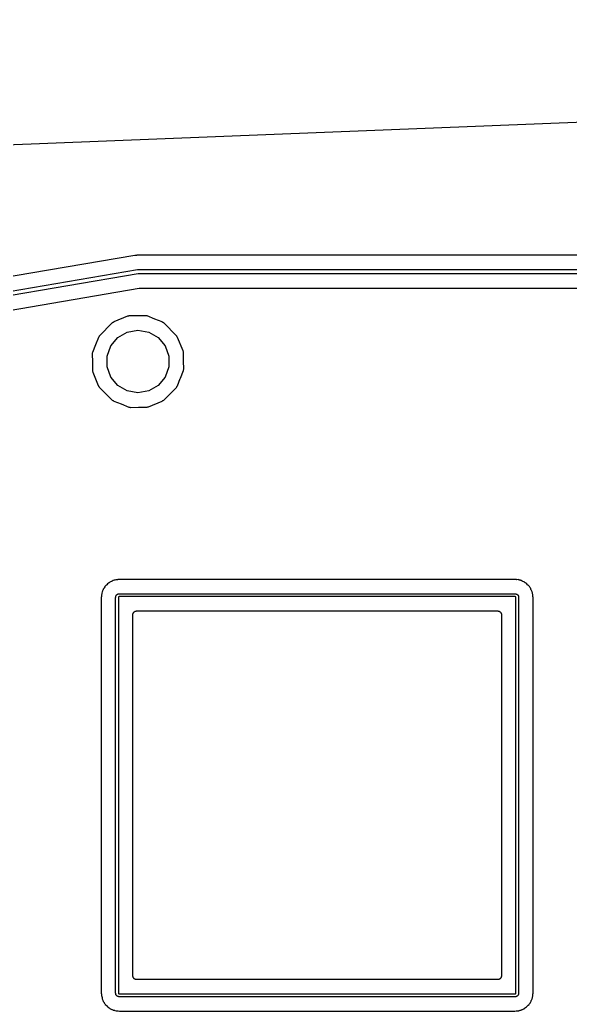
# Model space of a CAD drawing. Extents: x 63 to 223, y -147 to -32.
# Drawn here: x 112.04 to 131.46, y -66.74 to -31.76 of the extents above; entities that cross this region are included whole.
import ezdxf

# ---------------------------------------------------------------- set-up
doc = ezdxf.new("R2010")
doc.units = 0
doc.header["$MEASUREMENT"] = 0
doc.layers.add('BLACK', color=7, linetype='CONTINUOUS')

msp = doc.modelspace()

# ---------------------------------------------------------------- linework, layer by layer
at = {"layer": 'Black'}
for p, q in [((62.9877, -38.0951), (222.752, -31.7553)), ((116.094, -40.0675), (71.6688, -47.6833)), ((116.142, -40.0688), (116.094, -40.0675)), ((116.156, -40.0667), (116.142, -40.0688)), ((116.17, -40.0664), (116.156, -40.0667)), ((116.218, -40.057), (116.17, -40.0664)), ((210.807, -40.057), (116.218, -40.057)), ((71.7423, -48.1861), (116.192, -40.5661)), ((116.192, -40.5661), (116.199, -40.5661)), ((116.199, -40.5661), (116.205, -40.565)), ((116.205, -40.565), (210.82, -40.565)), ((116.211, -40.715), (71.7786, -48.332)), ((210.813, -40.715), (116.211, -40.715)), ((103.547, -43.4014), (116.244, -41.2248)), ((116.244, -41.2248), (116.255, -41.2249)), ((116.255, -41.2249), (116.265, -41.223)), ((116.265, -41.223), (210.75, -41.223)), ((115.831, -42.2183), (115.354, -42.4158)), ((115.838, -42.2181), (115.831, -42.2183)), ((115.839, -42.2181), (115.838, -42.218)), ((115.838, -42.218), (115.838, -42.2181)), ((115.86, -42.2135), (115.839, -42.2181)), ((115.881, -42.209), (115.86, -42.2135)), ((115.882, -42.2086), (115.881, -42.2087)), ((115.881, -42.2087), (115.881, -42.209)), ((115.887, -42.2067), (115.882, -42.2086)), ((116.177, -42.207), (115.887, -42.2067)), ((116.179, -42.2066), (116.177, -42.207)), ((116.182, -42.2069), (116.179, -42.2066)), ((116.472, -42.1974), (116.182, -42.2069)), ((116.477, -42.1991), (116.472, -42.1974)), ((116.477, -42.1992), (116.477, -42.1991)), ((116.478, -42.1996), (116.477, -42.1992)), ((116.499, -42.2033), (116.478, -42.1996)), ((116.52, -42.2073), (116.499, -42.2033)), ((116.521, -42.2072), (116.52, -42.2073)), ((116.521, -42.2073), (116.521, -42.2072)), ((116.526, -42.2073), (116.521, -42.2073)), ((116.795, -42.3188), (116.526, -42.2073)), ((116.797, -42.3193), (116.795, -42.3188)), ((116.799, -42.3204), (116.797, -42.3193)), ((117.057, -42.4176), (116.799, -42.3204)), ((115.295, -42.451), (114.843, -42.903)), ((115.314, -42.4433), (115.295, -42.451)), ((115.319, -42.4399), (115.314, -42.4433)), ((115.325, -42.4379), (115.319, -42.4399)), ((115.338, -42.4281), (115.325, -42.4379)), ((115.351, -42.4197), (115.338, -42.4281)), ((115.354, -42.4158), (115.351, -42.4197)), ((117.059, -42.4202), (117.057, -42.4176)), ((117.072, -42.4287), (117.059, -42.4202)), ((117.085, -42.4386), (117.072, -42.4287)), ((117.091, -42.4405), (117.085, -42.4386)), ((117.096, -42.4439), (117.091, -42.4405)), ((117.117, -42.4526), (117.096, -42.4439)), ((117.569, -42.9053), (117.117, -42.4526)), ((114.808, -42.963), (114.71, -43.2212)), ((114.81, -42.961), (114.808, -42.963)), ((114.819, -42.9476), (114.81, -42.961)), ((114.829, -42.9352), (114.819, -42.9476)), ((114.831, -42.9292), (114.829, -42.9352)), ((114.834, -42.9239), (114.831, -42.9292)), ((114.843, -42.903), (114.834, -42.9239)), ((115.249, -43.2629), (115.495, -42.9691)), ((115.495, -42.9691), (115.827, -42.7774)), ((115.827, -42.7774), (116.205, -42.7108)), ((116.205, -42.7108), (116.583, -42.7774)), ((116.583, -42.7774), (116.915, -42.9691)), ((116.915, -42.9691), (117.161, -43.2629)), ((117.577, -42.9239), (117.569, -42.9053)), ((117.58, -42.9293), (117.577, -42.9239)), ((117.582, -42.9354), (117.58, -42.9293)), ((117.592, -42.9478), (117.582, -42.9354)), ((117.6, -42.9611), (117.592, -42.9478)), ((117.604, -42.9641), (117.6, -42.9611)), ((117.802, -43.4408), (117.604, -42.9641)), ((114.709, -43.2252), (114.597, -43.4937)), ((114.71, -43.2212), (114.709, -43.2231)), ((114.709, -43.2231), (114.709, -43.2252)), ((115.118, -43.6233), (115.249, -43.2629)), ((117.161, -43.2629), (117.292, -43.6233)), ((114.589, -43.5432), (114.587, -43.5477)), ((114.587, -43.5477), (114.597, -43.8384)), ((114.59, -43.542), (114.589, -43.5426)), ((114.589, -43.5426), (114.589, -43.5432)), ((114.593, -43.5209), (114.59, -43.542)), ((114.597, -43.4999), (114.593, -43.5209)), ((114.597, -43.4937), (114.597, -43.4986)), ((114.597, -43.4986), (114.597, -43.4992)), ((114.597, -43.4992), (114.597, -43.4999)), ((115.118, -44.0067), (115.118, -43.6233)), ((117.292, -43.6233), (117.292, -44.0067)), ((117.802, -43.4477), (117.802, -43.4408)), ((117.802, -43.4484), (117.802, -43.4477)), ((117.802, -43.449), (117.802, -43.4484)), ((117.807, -43.4699), (117.802, -43.449)), ((117.811, -43.4909), (117.807, -43.4699)), ((117.811, -43.4915), (117.811, -43.4909)), ((117.811, -43.4921), (117.811, -43.4915)), ((117.813, -43.4965), (117.811, -43.4921)), ((117.813, -43.5265), (117.813, -43.4965)), ((117.813, -43.7874), (117.813, -43.5265)), ((117.813, -43.5265), (117.813, -43.5265)), ((117.813, -43.5265), (117.813, -43.5265)), ((114.597, -43.8384), (114.597, -43.8405)), ((114.597, -43.8405), (114.597, -43.8426)), ((114.597, -43.8426), (114.597, -44.1334)), ((115.249, -44.3671), (115.118, -44.0067)), ((117.292, -44.0067), (117.161, -44.3671)), ((117.813, -43.7895), (117.813, -43.7874)), ((117.813, -43.7916), (117.813, -43.7895)), ((117.823, -44.0823), (117.813, -43.7916)), ((114.597, -44.1334), (114.599, -44.1379)), ((114.599, -44.1379), (114.599, -44.1385)), ((114.599, -44.1385), (114.599, -44.1391)), ((114.599, -44.1391), (114.603, -44.1601)), ((114.603, -44.1601), (114.608, -44.181)), ((114.608, -44.181), (114.608, -44.1816)), ((114.608, -44.1816), (114.608, -44.1823)), ((114.608, -44.1823), (114.608, -44.1892)), ((114.608, -44.1892), (114.806, -44.6659)), ((115.495, -44.6609), (115.249, -44.3671)), ((117.161, -44.3671), (116.915, -44.6609)), ((117.602, -44.667), (117.7, -44.4088)), ((117.7, -44.4088), (117.701, -44.4069)), ((117.701, -44.4048), (117.813, -44.1363)), ((117.701, -44.4069), (117.701, -44.4048)), ((117.813, -44.1301), (117.817, -44.1091)), ((117.813, -44.1308), (117.813, -44.1301)), ((117.813, -44.1314), (117.813, -44.1308)), ((117.813, -44.1363), (117.813, -44.1314)), ((117.817, -44.1091), (117.82, -44.088)), ((117.82, -44.088), (117.821, -44.0874)), ((117.821, -44.0868), (117.823, -44.0823)), ((117.821, -44.0874), (117.821, -44.0868)), ((114.806, -44.6659), (114.81, -44.6689)), ((114.81, -44.6689), (114.818, -44.6822)), ((114.818, -44.6822), (114.828, -44.6946)), ((114.828, -44.6946), (114.83, -44.7007)), ((114.83, -44.7007), (114.833, -44.7061)), ((114.833, -44.7061), (114.841, -44.7247)), ((114.841, -44.7247), (115.293, -45.1774)), ((115.827, -44.8526), (115.495, -44.6609)), ((116.915, -44.6609), (116.583, -44.8526)), ((117.115, -45.179), (117.567, -44.727)), ((117.567, -44.727), (117.576, -44.7061)), ((117.576, -44.7061), (117.579, -44.7008)), ((117.579, -44.7008), (117.581, -44.6948)), ((117.581, -44.6948), (117.591, -44.6824)), ((117.591, -44.6824), (117.6, -44.669)), ((117.6, -44.669), (117.602, -44.667)), ((116.205, -44.9192), (115.827, -44.8526)), ((116.583, -44.8526), (116.205, -44.9192)), ((115.293, -45.1774), (115.314, -45.1861)), ((115.314, -45.1861), (115.319, -45.1895)), ((115.319, -45.1895), (115.325, -45.1914)), ((115.325, -45.1914), (115.338, -45.2013)), ((115.338, -45.2013), (115.351, -45.2098)), ((115.351, -45.2098), (115.353, -45.2124)), ((115.353, -45.2124), (115.611, -45.3096)), ((115.611, -45.3096), (115.613, -45.3107)), ((115.613, -45.3107), (115.615, -45.3112)), ((115.615, -45.3112), (115.884, -45.4227)), ((115.884, -45.4227), (115.889, -45.4227)), ((115.889, -45.4227), (115.889, -45.4228)), ((115.889, -45.4228), (115.89, -45.4227)), ((115.89, -45.4227), (115.911, -45.4267)), ((115.911, -45.4267), (115.932, -45.4304)), ((115.932, -45.4304), (115.933, -45.4308)), ((115.933, -45.4308), (115.933, -45.4309)), ((115.933, -45.4309), (115.938, -45.4326)), ((115.938, -45.4326), (116.228, -45.4231)), ((116.228, -45.4231), (116.23, -45.4234)), ((116.23, -45.4234), (116.233, -45.423)), ((116.233, -45.423), (116.523, -45.4233)), ((116.523, -45.4233), (116.528, -45.4214)), ((116.528, -45.4214), (116.529, -45.4213)), ((116.529, -45.421), (116.55, -45.4165)), ((116.529, -45.4213), (116.529, -45.421)), ((116.55, -45.4165), (116.571, -45.4119)), ((116.571, -45.4119), (116.572, -45.412)), ((116.572, -45.4119), (116.579, -45.4117)), ((116.572, -45.412), (116.572, -45.4119)), ((116.579, -45.4117), (117.056, -45.2142)), ((117.056, -45.2142), (117.059, -45.2103)), ((117.059, -45.2103), (117.072, -45.2019)), ((117.072, -45.2019), (117.085, -45.1921)), ((117.085, -45.1921), (117.091, -45.1901)), ((117.091, -45.1901), (117.096, -45.1867)), ((117.096, -45.1867), (117.115, -45.179)), ((115.032, -51.7633), (115.018, -51.7949)), ((115.034, -51.7603), (115.032, -51.7633)), ((115.037, -51.7571), (115.034, -51.7603)), ((115.045, -51.7463), (115.037, -51.7569)), ((115.037, -51.7569), (115.037, -51.7571)), ((115.085, -51.7121), (115.045, -51.7463)), ((115.093, -51.7024), (115.085, -51.7121)), ((115.102, -51.694), (115.093, -51.7024)), ((115.132, -51.6557), (115.102, -51.694)), ((115.16, -51.6399), (115.132, -51.6557)), ((115.172, -51.6299), (115.16, -51.6399)), ((115.185, -51.6211), (115.172, -51.6299)), ((115.195, -51.6122), (115.185, -51.6211)), ((115.196, -51.6114), (115.195, -51.6122)), ((115.214, -51.6003), (115.196, -51.6114)), ((115.232, -51.5854), (115.214, -51.6003)), ((115.268, -51.5735), (115.232, -51.5854)), ((115.28, -51.5666), (115.268, -51.5735)), ((115.294, -51.5614), (115.28, -51.5666)), ((115.323, -51.5436), (115.294, -51.5614)), ((115.329, -51.5429), (115.323, -51.5436)), ((115.332, -51.542), (115.329, -51.5429)), ((115.335, -51.542), (115.332, -51.542)), ((115.371, -51.5358), (115.335, -51.542)), ((115.382, -51.5319), (115.371, -51.5358)), ((115.394, -51.5298), (115.382, -51.5319)), ((115.419, -51.5204), (115.394, -51.5298)), ((115.422, -51.519), (115.419, -51.5204)), ((115.424, -51.5184), (115.422, -51.519)), ((115.439, -51.5125), (115.424, -51.5184)), ((115.464, -51.5143), (115.439, -51.5125)), ((115.481, -51.5126), (115.464, -51.5143)), ((115.498, -51.5122), (115.481, -51.5126)), ((115.55, -51.502), (115.498, -51.5122)), ((129.508, -51.502), (115.55, -51.502)), ((129.553, -51.5108), (129.508, -51.502)), ((129.567, -51.5111), (129.553, -51.5108)), ((129.581, -51.5132), (129.567, -51.5111)), ((129.619, -51.5122), (129.581, -51.5132)), ((129.625, -51.5131), (129.619, -51.5122)), ((129.629, -51.5139), (129.625, -51.5131)), ((129.654, -51.5236), (129.629, -51.5139)), ((129.67, -51.5269), (129.654, -51.5236)), ((129.685, -51.5316), (129.67, -51.5269)), ((129.71, -51.5346), (129.685, -51.5316)), ((129.719, -51.5373), (129.71, -51.5346)), ((129.733, -51.5421), (129.719, -51.5373)), ((129.764, -51.5614), (129.733, -51.5421)), ((129.778, -51.5666), (129.764, -51.5614)), ((129.79, -51.5735), (129.778, -51.5666)), ((129.828, -51.586), (129.79, -51.5735)), ((129.829, -51.5866), (129.828, -51.586)), ((129.832, -51.589), (129.829, -51.5866)), ((129.833, -51.5893), (129.832, -51.589)), ((129.844, -51.6009), (129.833, -51.5893)), ((129.847, -51.6025), (129.844, -51.6009)), ((129.848, -51.6036), (129.847, -51.6025)), ((129.849, -51.6042), (129.848, -51.6036)), ((129.85, -51.6059), (129.849, -51.6042)), ((129.854, -51.609), (129.85, -51.6059)), ((129.869, -51.6183), (129.854, -51.609)), ((129.884, -51.6285), (129.869, -51.6183)), ((129.898, -51.635), (129.884, -51.6285)), ((129.905, -51.6401), (129.898, -51.635)), ((129.92, -51.6523), (129.905, -51.6401)), ((129.923, -51.6541), (129.92, -51.6523)), ((129.956, -51.6944), (129.923, -51.6541)), ((129.965, -51.7019), (129.956, -51.6944)), ((129.972, -51.7108), (129.965, -51.7019)), ((130.012, -51.7454), (129.972, -51.7108)), ((130.019, -51.7591), (130.012, -51.7454)), ((130.03, -51.7734), (130.019, -51.7591)), ((130.04, -51.7885), (130.03, -51.7734)), ((114.918, -52.1027), (114.91, -52.1405)), ((114.928, -52.0218), (114.918, -52.0505)), ((114.918, -52.0505), (114.919, -52.0585)), ((114.92, -52.0723), (114.918, -52.0874)), ((114.918, -52.0874), (114.918, -52.1027)), ((114.919, -52.0585), (114.919, -52.0629)), ((114.919, -52.0629), (114.92, -52.0671)), ((114.92, -52.0671), (114.92, -52.0723)), ((114.931, -52.007), (114.928, -52.0218)), ((114.935, -51.9925), (114.931, -52.007)), ((114.941, -51.9442), (114.935, -51.9925)), ((114.944, -51.9377), (114.941, -51.9442)), ((114.951, -51.9193), (114.944, -51.9377)), ((114.952, -51.9167), (114.951, -51.9193)), ((114.959, -51.9062), (114.952, -51.9167)), ((114.966, -51.8884), (114.959, -51.9062)), ((114.975, -51.8709), (114.966, -51.8884)), ((114.982, -51.8476), (114.975, -51.8709)), ((115.002, -51.8219), (114.982, -51.8476)), ((115.009, -51.808), (115.002, -51.8219)), ((115.018, -51.7949), (115.009, -51.808)), ((115.419, -52.123), (115.42, -52.1155)), ((115.419, -52.1259), (115.419, -52.123)), ((115.419, -52.1286), (115.419, -52.1259)), ((115.42, -52.1155), (115.421, -52.1079)), ((115.421, -52.1079), (115.423, -52.1018)), ((115.423, -52.1018), (115.425, -52.0955)), ((115.425, -52.0955), (115.427, -52.0915)), ((115.427, -52.0915), (115.429, -52.0872)), ((115.429, -52.0872), (115.43, -52.0852)), ((115.43, -52.0826), (115.434, -52.0751)), ((115.43, -52.0828), (115.43, -52.0826)), ((115.43, -52.083), (115.43, -52.0828)), ((115.43, -52.0852), (115.43, -52.083)), ((115.434, -52.0751), (115.438, -52.0676)), ((115.438, -52.0676), (115.439, -52.0674)), ((115.439, -52.0672), (115.442, -52.0632)), ((115.439, -52.0674), (115.439, -52.0672)), ((115.442, -52.0632), (115.445, -52.0586)), ((115.445, -52.0586), (115.449, -52.0542)), ((115.449, -52.0542), (115.453, -52.0494)), ((115.453, -52.0494), (115.455, -52.0483)), ((115.455, -52.0483), (115.456, -52.047)), ((115.456, -52.0463), (115.457, -52.0455)), ((115.456, -52.047), (115.456, -52.0463)), ((115.457, -52.0455), (115.463, -52.0406)), ((115.463, -52.0406), (115.469, -52.0354)), ((115.469, -52.0354), (115.47, -52.0351)), ((115.47, -52.0344), (115.472, -52.0334)), ((115.47, -52.0351), (115.47, -52.0344)), ((115.472, -52.0334), (115.473, -52.0323)), ((115.473, -52.0323), (115.474, -52.0322)), ((115.474, -52.032), (115.481, -52.0277)), ((115.474, -52.0322), (115.474, -52.032)), ((115.481, -52.0277), (115.488, -52.0234)), ((115.488, -52.0234), (115.489, -52.0234)), ((115.489, -52.0233), (115.491, -52.0225)), ((115.489, -52.0234), (115.489, -52.0233)), ((115.491, -52.0225), (115.493, -52.0211)), ((115.493, -52.0211), (115.494, -52.021)), ((115.494, -52.0208), (115.502, -52.0181)), ((115.494, -52.021), (115.494, -52.0208)), ((115.502, -52.0181), (115.51, -52.0153)), ((115.51, -52.0152), (115.512, -52.0149)), ((115.51, -52.0153), (115.51, -52.0152)), ((115.51, -52.0153), (115.51, -52.0153)), ((115.512, -52.0149), (115.513, -52.0145)), ((115.513, -52.0145), (115.514, -52.0144)), ((115.514, -52.0142), (115.522, -52.0128)), ((115.514, -52.0144), (115.514, -52.0142)), ((115.52, -52.1274), (115.519, -52.1292)), ((115.522, -52.1233), (115.52, -52.1274)), ((115.522, -52.0128), (115.53, -52.0112)), ((115.523, -52.1217), (115.522, -52.1226)), ((115.522, -52.1226), (115.522, -52.1233)), ((115.524, -52.1209), (115.523, -52.1211)), ((115.523, -52.1211), (115.523, -52.1217)), ((115.527, -52.1172), (115.524, -52.1209)), ((115.529, -52.1149), (115.527, -52.1172)), ((115.533, -52.1129), (115.529, -52.1149)), ((115.53, -52.0112), (115.531, -52.0113)), ((115.531, -52.0113), (115.531, -52.0112)), ((115.531, -52.0112), (115.533, -52.0112)), ((115.533, -52.0112), (115.534, -52.011)), ((115.538, -52.1112), (115.533, -52.1129)), ((115.534, -52.011), (115.539, -52.0109)), ((115.543, -52.1103), (115.538, -52.1112)), ((115.538, -52.1112), (115.538, -52.1112)), ((115.539, -52.0109), (115.544, -52.01)), ((115.548, -52.1102), (115.543, -52.1103)), ((115.544, -52.01), (129.514, -52.01)), ((115.549, -52.11), (115.548, -52.1102)), ((129.51, -52.11), (115.549, -52.11)), ((129.513, -52.1105), (129.51, -52.11)), ((129.517, -52.1105), (129.513, -52.1105)), ((129.514, -52.01), (129.518, -52.0107)), ((129.518, -52.111), (129.517, -52.1105)), ((129.518, -52.0107), (129.522, -52.0107)), ((129.521, -52.1114), (129.518, -52.111)), ((129.521, -52.1115), (129.521, -52.1114)), ((129.525, -52.1128), (129.521, -52.1115)), ((129.522, -52.0107), (129.525, -52.0112)), ((129.525, -52.0112), (129.527, -52.0112)), ((129.529, -52.1149), (129.525, -52.1128)), ((129.527, -52.0112), (129.535, -52.0126)), ((129.531, -52.1173), (129.529, -52.1149)), ((129.533, -52.1186), (129.531, -52.1173)), ((129.535, -52.1206), (129.533, -52.1186)), ((129.535, -52.0126), (129.543, -52.0137)), ((129.538, -52.1261), (129.535, -52.1206)), ((129.539, -52.1286), (129.538, -52.1261)), ((129.543, -52.0137), (129.546, -52.0149)), ((129.546, -52.0149), (129.549, -52.0154)), ((129.549, -52.0154), (129.557, -52.0183)), ((129.557, -52.0183), (129.565, -52.0211)), ((129.565, -52.0211), (129.567, -52.0225)), ((129.567, -52.0225), (129.569, -52.0233)), ((129.569, -52.0233), (129.569, -52.0234)), ((129.569, -52.0234), (129.57, -52.0234)), ((129.57, -52.0234), (129.577, -52.0277)), ((129.577, -52.0277), (129.584, -52.032)), ((129.584, -52.032), (129.584, -52.0322)), ((129.584, -52.0322), (129.585, -52.0323)), ((129.585, -52.0323), (129.586, -52.0334)), ((129.586, -52.0334), (129.588, -52.0344)), ((129.588, -52.0344), (129.588, -52.0351)), ((129.588, -52.0351), (129.589, -52.0354)), ((129.589, -52.0354), (129.595, -52.0406)), ((129.595, -52.0406), (129.601, -52.0455)), ((129.601, -52.0455), (129.601, -52.0462)), ((129.601, -52.0462), (129.602, -52.0467)), ((129.602, -52.0467), (129.604, -52.0487)), ((129.604, -52.0487), (129.607, -52.0503)), ((129.607, -52.0503), (129.61, -52.0549)), ((129.61, -52.0549), (129.614, -52.0591)), ((129.614, -52.0591), (129.615, -52.0617)), ((129.615, -52.0617), (129.617, -52.064)), ((129.617, -52.064), (129.618, -52.0657)), ((129.618, -52.0657), (129.619, -52.0672)), ((129.619, -52.0672), (129.619, -52.0674)), ((129.619, -52.0674), (129.62, -52.0676)), ((129.62, -52.0676), (129.624, -52.0751)), ((129.624, -52.0751), (129.627, -52.0816)), ((129.627, -52.0816), (129.627, -52.0818)), ((129.627, -52.0818), (129.627, -52.0823)), ((129.627, -52.0823), (129.628, -52.0826)), ((129.628, -52.0826), (129.628, -52.0826)), ((129.628, -52.0826), (129.628, -52.0841)), ((129.628, -52.0841), (129.63, -52.0862)), ((129.63, -52.0862), (129.632, -52.092)), ((129.632, -52.092), (129.634, -52.0976)), ((129.634, -52.0976), (129.635, -52.1002)), ((129.635, -52.1002), (129.635, -52.1026)), ((129.635, -52.1026), (129.636, -52.1053)), ((129.636, -52.1053), (129.637, -52.1079)), ((129.637, -52.1079), (129.638, -52.1155)), ((129.638, -52.1155), (129.639, -52.123)), ((129.639, -52.123), (129.639, -52.1259)), ((129.639, -52.1259), (129.639, -52.1286)), ((130.046, -51.7955), (130.04, -51.7885)), ((130.055, -51.8094), (130.046, -51.7955)), ((130.065, -51.8266), (130.055, -51.8094)), ((130.065, -51.8267), (130.065, -51.8266)), ((130.075, -51.8595), (130.065, -51.8267)), ((130.084, -51.8765), (130.075, -51.8595)), ((130.091, -51.8939), (130.084, -51.8765)), ((130.106, -51.9167), (130.091, -51.8939)), ((130.107, -51.9193), (130.106, -51.9167)), ((130.114, -51.9377), (130.107, -51.9193)), ((130.117, -51.9442), (130.114, -51.9377)), ((130.118, -51.9551), (130.117, -51.9442)), ((130.124, -51.9731), (130.118, -51.9551)), ((130.128, -51.9913), (130.124, -51.9731)), ((130.131, -51.9975), (130.128, -51.9913)), ((130.133, -52.0096), (130.131, -51.9975)), ((130.137, -52.0304), (130.133, -52.0096)), ((130.14, -52.0383), (130.137, -52.0304)), ((130.138, -52.0724), (130.14, -52.0383)), ((130.14, -52.0875), (130.138, -52.0724)), ((130.14, -52.1027), (130.14, -52.0875)), ((130.148, -52.1405), (130.14, -52.1027)), ((114.91, -52.1405), (114.91, -66.102)), ((115.418, -52.1362), (115.419, -52.1324)), ((115.418, -66.1062), (115.418, -52.1362)), ((115.419, -52.1324), (115.419, -52.1286)), ((115.519, -52.1321), (115.518, -52.1335)), ((115.518, -52.1335), (115.518, -52.1373)), ((115.518, -52.1373), (115.518, -52.14)), ((115.518, -52.14), (115.518, -66.1024)), ((115.519, -52.1292), (115.519, -52.1314)), ((115.519, -52.1314), (115.519, -52.1316)), ((115.519, -52.1316), (115.519, -52.1318)), ((115.519, -52.1318), (115.519, -52.1321)), ((129.539, -52.1293), (129.539, -52.1286)), ((129.539, -52.1297), (129.539, -52.1293)), ((129.539, -52.1311), (129.539, -52.1297)), ((129.539, -52.1318), (129.539, -52.1311)), ((129.539, -52.1321), (129.539, -52.1318)), ((129.54, -52.1335), (129.539, -52.1321)), ((129.54, -52.1373), (129.54, -52.1335)), ((129.54, -52.14), (129.54, -52.1373)), ((129.54, -66.1024), (129.54, -52.14)), ((129.639, -52.1286), (129.639, -52.1324)), ((129.639, -52.1324), (129.64, -52.1362)), ((129.64, -52.1362), (129.64, -66.1062)), ((130.148, -66.102), (130.148, -52.1405)), ((116.026, -52.745), (116.028, -52.7341)), ((116.026, -65.4974), (116.026, -52.745)), ((116.028, -52.7229), (116.032, -52.7125)), ((116.028, -52.7341), (116.028, -52.7229)), ((116.032, -52.7125), (116.034, -52.7016)), ((116.034, -52.7016), (116.039, -52.6919)), ((116.039, -52.6919), (116.043, -52.6815)), ((116.043, -52.6815), (116.05, -52.673)), ((116.05, -52.673), (116.056, -52.6634)), ((116.056, -52.6634), (116.064, -52.6562)), ((116.064, -52.6562), (116.071, -52.6477)), ((116.071, -52.6477), (116.081, -52.6422)), ((116.081, -52.6422), (116.09, -52.635)), ((116.09, -52.635), (116.1, -52.6312)), ((116.1, -52.6312), (116.11, -52.6257)), ((116.11, -52.6257), (116.121, -52.6237)), ((116.121, -52.6237), (116.131, -52.6199)), ((116.131, -52.6199), (116.142, -52.6199)), ((116.142, -52.6199), (116.153, -52.618)), ((116.153, -52.618), (128.905, -52.618)), ((128.905, -52.618), (128.916, -52.6199)), ((128.916, -52.6199), (128.927, -52.6199)), ((128.927, -52.6199), (128.937, -52.6237)), ((128.937, -52.6237), (128.948, -52.6257)), ((128.948, -52.6257), (128.958, -52.6312)), ((128.958, -52.6312), (128.969, -52.635)), ((128.969, -52.635), (128.977, -52.6422)), ((128.977, -52.6422), (128.987, -52.6477)), ((128.987, -52.6477), (128.994, -52.6562)), ((128.994, -52.6562), (129.002, -52.6634)), ((129.002, -52.6634), (129.008, -52.673)), ((129.008, -52.673), (129.015, -52.6815)), ((129.015, -52.6815), (129.019, -52.6919)), ((129.019, -52.6919), (129.024, -52.7016)), ((129.024, -52.7016), (129.026, -52.7125)), ((129.026, -52.7125), (129.03, -52.7229)), ((129.03, -52.7229), (129.03, -52.7341)), ((129.03, -52.7341), (129.032, -52.745)), ((129.032, -52.745), (129.032, -65.4974)), ((116.028, -65.5083), (116.026, -65.4974)), ((116.028, -65.5195), (116.028, -65.5083)), ((116.032, -65.5299), (116.028, -65.5195)), ((116.034, -65.5408), (116.032, -65.5299)), ((116.039, -65.5505), (116.034, -65.5408)), ((116.043, -65.5609), (116.039, -65.5505)), ((116.05, -65.5694), (116.043, -65.5609)), ((116.056, -65.579), (116.05, -65.5694)), ((116.064, -65.5862), (116.056, -65.579)), ((116.071, -65.5947), (116.064, -65.5862)), ((116.081, -65.6002), (116.071, -65.5947)), ((116.09, -65.6074), (116.081, -65.6002)), ((116.1, -65.6112), (116.09, -65.6074)), ((116.11, -65.6167), (116.1, -65.6112)), ((116.121, -65.6187), (116.11, -65.6167)), ((116.131, -65.6225), (116.121, -65.6187)), ((116.142, -65.6225), (116.131, -65.6225)), ((116.153, -65.6244), (116.142, -65.6225)), ((128.905, -65.6244), (116.153, -65.6244)), ((128.916, -65.6225), (128.905, -65.6244)), ((128.927, -65.6225), (128.916, -65.6225)), ((128.937, -65.6187), (128.927, -65.6225)), ((128.948, -65.6167), (128.937, -65.6187)), ((128.958, -65.6112), (128.948, -65.6167)), ((128.969, -65.6074), (128.958, -65.6112)), ((128.977, -65.6002), (128.969, -65.6074)), ((128.987, -65.5947), (128.977, -65.6002)), ((128.994, -65.5862), (128.987, -65.5947)), ((129.002, -65.579), (128.994, -65.5862)), ((129.008, -65.5694), (129.002, -65.579)), ((129.015, -65.5609), (129.008, -65.5694)), ((129.019, -65.5505), (129.015, -65.5609)), ((129.024, -65.5408), (129.019, -65.5505)), ((129.026, -65.5299), (129.024, -65.5408)), ((129.03, -65.5195), (129.026, -65.5299)), ((129.032, -65.4974), (129.03, -65.5083)), ((129.03, -65.5083), (129.03, -65.5195)), ((114.91, -66.102), (114.917, -66.139)), ((115.419, -66.1099), (115.418, -66.1062)), ((115.419, -66.1137), (115.419, -66.1099)), ((115.419, -66.1166), (115.419, -66.1137)), ((115.419, -66.1195), (115.419, -66.1166)), ((115.42, -66.1272), (115.419, -66.1195)), ((115.518, -66.1024), (115.518, -66.1053)), ((115.518, -66.1053), (115.518, -66.1091)), ((115.518, -66.1091), (115.519, -66.1102)), ((115.519, -66.1102), (115.519, -66.1103)), ((115.519, -66.1103), (115.519, -66.1108)), ((115.519, -66.1108), (115.519, -66.1112)), ((115.519, -66.1112), (115.52, -66.1134)), ((115.52, -66.1134), (115.52, -66.1151)), ((115.52, -66.1151), (115.522, -66.1191)), ((115.522, -66.1191), (115.522, -66.1199)), ((115.522, -66.1199), (115.523, -66.121)), ((115.523, -66.121), (115.523, -66.1215)), ((115.523, -66.1215), (115.524, -66.1216)), ((115.524, -66.1216), (115.527, -66.1254)), ((129.535, -66.1218), (129.538, -66.1163)), ((129.535, -66.122), (129.535, -66.1218)), ((129.538, -66.1163), (129.539, -66.1139)), ((129.539, -66.1102), (129.54, -66.1091)), ((129.539, -66.1103), (129.539, -66.1102)), ((129.539, -66.1108), (129.539, -66.1103)), ((129.539, -66.1128), (129.539, -66.1108)), ((129.539, -66.1133), (129.539, -66.1128)), ((129.539, -66.1139), (129.539, -66.1133)), ((129.54, -66.1053), (129.54, -66.1024)), ((129.54, -66.1091), (129.54, -66.1053)), ((129.639, -66.1195), (129.638, -66.1271)), ((129.64, -66.1062), (129.639, -66.1099)), ((129.639, -66.1099), (129.639, -66.1137)), ((129.639, -66.1137), (129.639, -66.1166)), ((129.639, -66.1166), (129.639, -66.1195)), ((130.141, -66.139), (130.148, -66.102)), ((114.917, -66.139), (114.918, -66.1543)), ((114.918, -66.1543), (114.92, -66.1696)), ((114.919, -66.1789), (114.918, -66.183)), ((114.918, -66.183), (114.918, -66.1831)), ((114.918, -66.1831), (114.918, -66.1831)), ((114.918, -66.1831), (114.919, -66.1872)), ((114.919, -66.1872), (114.918, -66.1915)), ((114.918, -66.1915), (114.929, -66.2215)), ((114.92, -66.1696), (114.919, -66.1789)), ((114.929, -66.2215), (114.931, -66.2359)), ((114.931, -66.2359), (114.936, -66.2499)), ((114.936, -66.2499), (114.936, -66.2536)), ((114.936, -66.2536), (114.936, -66.2548)), ((114.936, -66.2548), (114.936, -66.2559)), ((114.936, -66.2559), (114.939, -66.2787)), ((114.939, -66.2787), (114.938, -66.2798)), ((114.938, -66.2798), (114.939, -66.2809)), ((114.939, -66.2809), (114.941, -66.2986)), ((114.941, -66.2986), (114.941, -66.2996)), ((114.941, -66.2996), (114.944, -66.3059)), ((114.944, -66.3059), (114.951, -66.3245)), ((114.951, -66.3245), (114.951, -66.3247)), ((114.951, -66.3247), (114.959, -66.3363)), ((114.959, -66.3363), (114.966, -66.3541)), ((114.966, -66.3541), (114.975, -66.3716)), ((114.975, -66.3716), (114.982, -66.3949)), ((114.982, -66.3949), (115, -66.4185)), ((115, -66.4185), (115.008, -66.4329)), ((115.008, -66.4329), (115.017, -66.4465)), ((115.017, -66.4465), (115.028, -66.4734)), ((115.421, -66.1349), (115.42, -66.1272)), ((115.423, -66.1406), (115.421, -66.1349)), ((115.425, -66.1468), (115.423, -66.1406)), ((115.427, -66.1509), (115.425, -66.1468)), ((115.429, -66.1553), (115.427, -66.1509)), ((115.43, -66.1574), (115.429, -66.1553)), ((115.43, -66.1597), (115.43, -66.1574)), ((115.43, -66.1598), (115.43, -66.1597)), ((115.43, -66.1597), (115.43, -66.1597)), ((115.435, -66.1674), (115.43, -66.1598)), ((115.439, -66.175), (115.435, -66.1674)), ((115.439, -66.1751), (115.439, -66.175)), ((115.439, -66.1752), (115.439, -66.1751)), ((115.442, -66.179), (115.439, -66.1752)), ((115.445, -66.1836), (115.442, -66.179)), ((115.449, -66.1881), (115.445, -66.1836)), ((115.453, -66.1931), (115.449, -66.1881)), ((115.455, -66.1942), (115.453, -66.1931)), ((115.456, -66.1955), (115.455, -66.1942)), ((115.457, -66.1964), (115.456, -66.1955)), ((115.457, -66.1975), (115.457, -66.1964)), ((115.463, -66.2021), (115.457, -66.1975)), ((115.469, -66.2071), (115.463, -66.2021)), ((115.47, -66.2076), (115.469, -66.2071)), ((115.471, -66.2084), (115.47, -66.2076)), ((115.472, -66.2092), (115.471, -66.2084)), ((115.473, -66.2101), (115.472, -66.2092)), ((115.481, -66.2145), (115.473, -66.2101)), ((115.488, -66.2189), (115.481, -66.2145)), ((115.491, -66.22), (115.488, -66.2189)), ((115.494, -66.2216), (115.491, -66.22)), ((115.502, -66.2243), (115.494, -66.2216)), ((115.51, -66.2271), (115.502, -66.2243)), ((115.512, -66.2274), (115.51, -66.2271)), ((115.513, -66.228), (115.512, -66.2274)), ((115.514, -66.2281), (115.513, -66.228)), ((115.514, -66.2283), (115.514, -66.2281)), ((115.522, -66.2297), (115.514, -66.2283)), ((115.53, -66.2313), (115.522, -66.2297)), ((115.527, -66.1254), (115.527, -66.1254)), ((115.527, -66.1254), (115.529, -66.1273)), ((115.529, -66.1273), (115.533, -66.1296)), ((115.531, -66.2312), (115.53, -66.2313)), ((115.531, -66.2313), (115.531, -66.2312)), ((115.533, -66.2313), (115.531, -66.2313)), ((115.533, -66.1296), (115.533, -66.1296)), ((115.533, -66.1296), (115.533, -66.1297)), ((115.533, -66.1297), (115.538, -66.1313)), ((115.535, -66.2316), (115.533, -66.2313)), ((115.54, -66.2316), (115.535, -66.2316)), ((115.538, -66.1313), (115.538, -66.1313)), ((115.538, -66.1313), (115.542, -66.1321)), ((115.544, -66.2324), (115.54, -66.2316)), ((115.542, -66.1321), (115.547, -66.1321)), ((129.514, -66.2324), (115.544, -66.2324)), ((115.547, -66.1321), (115.549, -66.1324)), ((115.549, -66.1324), (129.51, -66.1324)), ((129.51, -66.1324), (129.513, -66.1319)), ((129.513, -66.1319), (129.517, -66.132)), ((129.518, -66.2317), (129.514, -66.2324)), ((129.517, -66.132), (129.518, -66.1315)), ((129.518, -66.1315), (129.521, -66.1311)), ((129.522, -66.2318), (129.518, -66.2317)), ((129.521, -66.1311), (129.522, -66.1307)), ((129.522, -66.1307), (129.525, -66.1296)), ((129.525, -66.2313), (129.522, -66.2318)), ((129.525, -66.1296), (129.529, -66.1273)), ((129.527, -66.2313), (129.525, -66.2313)), ((129.535, -66.2299), (129.527, -66.2313)), ((129.529, -66.1273), (129.531, -66.1254)), ((129.531, -66.1254), (129.533, -66.1239)), ((129.533, -66.1239), (129.535, -66.122)), ((129.543, -66.2288), (129.535, -66.2299)), ((129.547, -66.2274), (129.543, -66.2288)), ((129.55, -66.2268), (129.547, -66.2274)), ((129.557, -66.2241), (129.55, -66.2268)), ((129.564, -66.2216), (129.557, -66.2241)), ((129.567, -66.22), (129.564, -66.2216)), ((129.57, -66.2189), (129.567, -66.22)), ((129.577, -66.2145), (129.57, -66.2189)), ((129.585, -66.2101), (129.577, -66.2145)), ((129.586, -66.2092), (129.585, -66.2101)), ((129.587, -66.2084), (129.586, -66.2092)), ((129.588, -66.2076), (129.587, -66.2084)), ((129.589, -66.2071), (129.588, -66.2076)), ((129.595, -66.2021), (129.589, -66.2071)), ((129.601, -66.1975), (129.595, -66.2021)), ((129.602, -66.1958), (129.601, -66.1964)), ((129.601, -66.1964), (129.601, -66.1975)), ((129.604, -66.1936), (129.602, -66.1958)), ((129.607, -66.192), (129.604, -66.1936)), ((129.61, -66.1875), (129.607, -66.192)), ((129.614, -66.1834), (129.61, -66.1875)), ((129.616, -66.1806), (129.614, -66.1834)), ((129.617, -66.1782), (129.616, -66.1806)), ((129.618, -66.1766), (129.617, -66.1782)), ((129.619, -66.1752), (129.618, -66.1766)), ((129.623, -66.1675), (129.619, -66.175)), ((129.619, -66.175), (129.619, -66.1751)), ((129.619, -66.1751), (129.619, -66.1752)), ((129.627, -66.1613), (129.623, -66.1675)), ((129.628, -66.1583), (129.627, -66.1607)), ((129.627, -66.1607), (129.627, -66.1613)), ((129.63, -66.1562), (129.628, -66.1583)), ((129.632, -66.1505), (129.63, -66.1562)), ((129.634, -66.1449), (129.632, -66.1505)), ((129.635, -66.1423), (129.634, -66.1449)), ((129.636, -66.1372), (129.635, -66.1398)), ((129.635, -66.1398), (129.635, -66.1423)), ((129.637, -66.1349), (129.636, -66.1372)), ((129.638, -66.1271), (129.637, -66.1349)), ((130.019, -66.4836), (130.03, -66.4692)), ((130.03, -66.4692), (130.04, -66.4541)), ((130.04, -66.4541), (130.046, -66.4475)), ((130.046, -66.4475), (130.055, -66.4325)), ((130.055, -66.4325), (130.065, -66.4152)), ((130.065, -66.4152), (130.067, -66.4142)), ((130.067, -66.4142), (130.076, -66.3823)), ((130.076, -66.3823), (130.084, -66.3648)), ((130.084, -66.3648), (130.092, -66.347)), ((130.092, -66.347), (130.107, -66.3247)), ((130.107, -66.3245), (130.114, -66.3059)), ((130.107, -66.3247), (130.107, -66.3245)), ((130.114, -66.3059), (130.116, -66.301)), ((130.116, -66.301), (130.118, -66.2884)), ((130.118, -66.2884), (130.123, -66.2707)), ((130.123, -66.2707), (130.127, -66.2528)), ((130.127, -66.2528), (130.131, -66.2456)), ((130.131, -66.2456), (130.133, -66.2323)), ((130.133, -66.2323), (130.137, -66.2116)), ((130.137, -66.2116), (130.14, -66.2028)), ((130.138, -66.1696), (130.14, -66.1543)), ((130.14, -66.2028), (130.138, -66.1696)), ((130.14, -66.1543), (130.141, -66.139)), ((115.028, -66.4734), (115.033, -66.48)), ((115.033, -66.48), (115.046, -66.4968)), ((115.046, -66.4968), (115.047, -66.4989)), ((115.047, -66.4989), (115.048, -66.5002)), ((115.048, -66.5002), (115.052, -66.5039)), ((115.052, -66.5039), (115.052, -66.5039)), ((115.052, -66.5039), (115.086, -66.5325)), ((115.086, -66.5325), (115.094, -66.5427)), ((115.094, -66.5427), (115.104, -66.5515)), ((115.104, -66.5515), (115.13, -66.584)), ((115.13, -66.584), (115.131, -66.5861)), ((115.131, -66.5861), (115.157, -66.6007)), ((115.157, -66.6007), (115.169, -66.611)), ((115.169, -66.611), (115.183, -66.6201)), ((115.183, -66.6201), (115.189, -66.626)), ((115.189, -66.626), (115.195, -66.6297)), ((115.195, -66.6297), (115.213, -66.6403)), ((115.213, -66.6403), (115.223, -66.6495)), ((115.223, -66.6495), (115.225, -66.6519)), ((115.225, -66.6519), (115.228, -66.6537)), ((115.228, -66.6537), (115.23, -66.6559)), ((115.23, -66.6559), (115.232, -66.6568)), ((115.232, -66.6568), (115.236, -66.6599)), ((115.236, -66.6599), (115.236, -66.6601)), ((115.236, -66.6601), (115.236, -66.6601)), ((115.236, -66.6601), (115.265, -66.6692)), ((115.265, -66.6692), (115.279, -66.6767)), ((115.279, -66.6767), (115.294, -66.6828)), ((115.294, -66.6828), (115.319, -66.6983)), ((115.319, -66.6983), (115.327, -66.6992)), ((115.327, -66.6992), (115.33, -66.7001)), ((115.33, -66.7001), (115.333, -66.7001)), ((115.333, -66.7001), (115.367, -66.7059)), ((115.367, -66.7059), (115.378, -66.7101)), ((115.378, -66.7101), (115.391, -66.7125)), ((115.391, -66.7125), (115.435, -66.7294)), ((115.435, -66.7294), (115.445, -66.731)), ((115.445, -66.731), (115.467, -66.7291)), ((115.467, -66.7291), (115.484, -66.7307)), ((115.484, -66.7307), (115.502, -66.7311)), ((115.502, -66.7311), (115.549, -66.7404)), ((115.549, -66.7404), (129.509, -66.7404)), ((129.509, -66.7404), (129.548, -66.7326)), ((129.548, -66.7326), (129.563, -66.7323)), ((129.563, -66.7323), (129.578, -66.7303)), ((129.578, -66.7303), (129.604, -66.7313)), ((129.604, -66.7313), (129.625, -66.7276)), ((129.625, -66.7276), (129.646, -66.7239)), ((129.646, -66.7239), (129.657, -66.719)), ((129.657, -66.719), (129.674, -66.7153)), ((129.674, -66.7153), (129.691, -66.7102)), ((129.691, -66.7102), (129.71, -66.7079)), ((129.71, -66.7079), (129.713, -66.7069)), ((129.713, -66.7069), (129.715, -66.7059)), ((129.715, -66.7059), (129.734, -66.6992)), ((129.734, -66.6992), (129.744, -66.6954)), ((129.744, -66.6954), (129.764, -66.6828)), ((129.764, -66.6828), (129.779, -66.6767)), ((129.779, -66.6767), (129.793, -66.6692)), ((129.793, -66.6692), (129.822, -66.6601)), ((129.822, -66.6599), (129.826, -66.6568)), ((129.822, -66.6601), (129.822, -66.6599)), ((129.822, -66.6601), (129.822, -66.6601)), ((129.826, -66.6566), (129.829, -66.6547)), ((129.826, -66.6568), (129.826, -66.6566)), ((129.829, -66.6547), (129.841, -66.6471)), ((129.841, -66.6471), (129.85, -66.6384)), ((129.85, -66.6384), (129.851, -66.6379)), ((129.851, -66.6373), (129.869, -66.6252)), ((129.851, -66.6379), (129.851, -66.6373)), ((129.869, -66.6252), (129.886, -66.613)), ((129.886, -66.613), (129.887, -66.6128)), ((129.887, -66.6128), (129.888, -66.6124)), ((129.888, -66.6124), (129.898, -66.6075)), ((129.898, -66.6075), (129.905, -66.6022)), ((129.905, -66.6022), (129.92, -66.5899)), ((129.92, -66.5899), (129.926, -66.5866)), ((129.926, -66.5866), (129.928, -66.5845)), ((129.928, -66.5845), (129.93, -66.5819)), ((129.93, -66.5819), (129.932, -66.5786)), ((129.932, -66.5786), (129.955, -66.5503)), ((129.955, -66.5503), (129.964, -66.5419)), ((129.964, -66.5419), (129.972, -66.5323)), ((129.972, -66.5323), (130.006, -66.5039)), ((130.006, -66.5039), (130.01, -66.5002)), ((130.006, -66.5039), (130.006, -66.5039)), ((130.01, -66.5002), (130.011, -66.4989)), ((130.011, -66.4989), (130.019, -66.4836))]:
    msp.add_line(p, q, dxfattribs=at)

doc.saveas('drawing.dxf')
